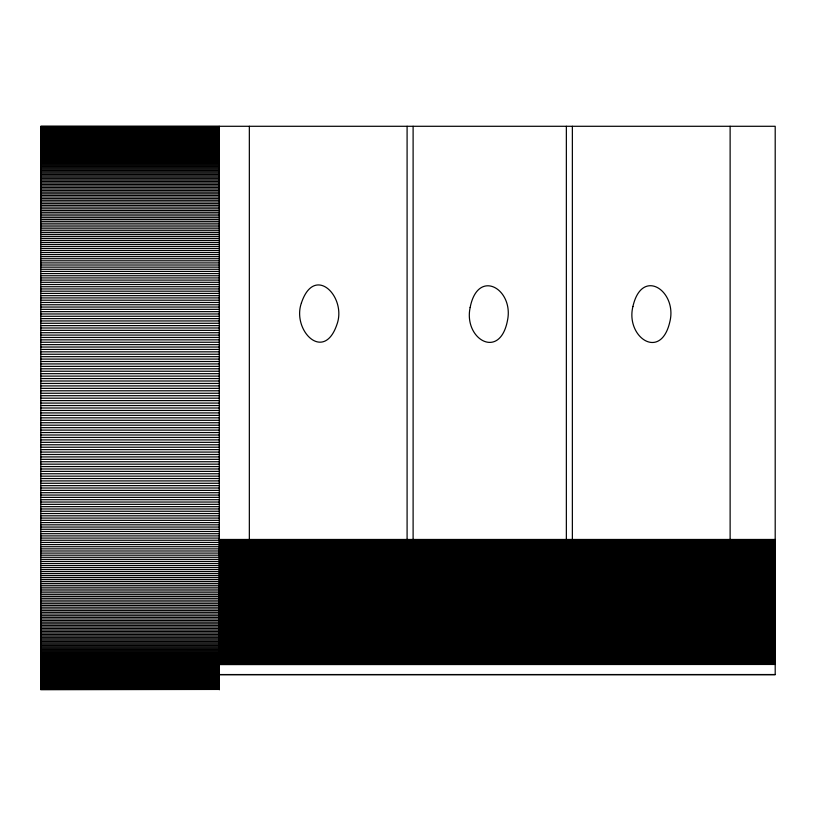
<?xml version="1.0" encoding="UTF-8"?>
<svg xmlns="http://www.w3.org/2000/svg" width="816" height="816" viewBox="0 0 816 816"><rect width="100%" height="100%" fill="white"/><g stroke="black" fill="none" stroke-linecap="round" stroke-linejoin="round"><path stroke-width="1.22" d="M775.2 674.536L219.29 674.557L219.29 689.632L219.29 126.286M219.29 674.659L775.2 674.689L775.2 126.286L40.8 126.286L40.8 689.714L219.29 689.438M40.8 126.46L219.29 126.46M40.8 126.562L219.29 126.674M40.8 126.817L219.29 126.817M40.8 126.97L219.29 126.97M40.8 127.153L219.29 127.153M40.8 127.357L219.29 127.357M40.8 127.582L219.29 127.582M40.8 127.837L219.29 127.837M40.8 128.102L219.29 128.102M40.8 128.387L219.29 128.387M40.8 128.704L219.29 128.704M40.8 129.03L219.29 129.03M40.8 129.387L219.29 129.387M40.8 129.754L219.29 129.754M40.8 130.152L219.29 130.152M40.8 130.57L219.29 130.57M40.8 131.009L219.29 131.009M40.8 131.468L219.29 131.468M40.8 131.947L219.29 131.947M40.8 132.447L219.29 132.447M40.8 132.967L219.29 132.967M40.8 133.508L219.29 133.508M40.8 134.069L219.29 134.069M40.8 134.66L219.29 134.66M40.8 135.262L219.29 135.262M40.8 135.884L219.29 135.884M40.8 136.537L219.29 136.537M40.8 137.2L219.29 137.2M40.8 137.894L219.29 137.894M40.8 138.598L219.29 138.598M40.8 139.332L219.29 139.332M40.8 140.077L219.29 140.077M40.8 140.842L219.29 140.842M40.8 141.637L219.29 141.637M40.8 142.443L219.29 142.443M40.8 143.279L219.29 143.279M40.8 144.126L219.29 144.126M40.8 145.003L219.29 145.003M40.8 145.891L219.29 145.891M40.8 146.798L219.29 146.798M40.8 147.737L219.29 147.737M40.8 148.685L219.29 148.685M40.8 149.654L219.29 149.654M40.8 150.644L219.29 150.644M40.8 151.654L219.29 151.654M40.8 152.684L219.29 152.684M40.8 153.734L219.29 153.734M40.8 154.795L219.29 154.795M40.8 155.887L219.29 155.887M40.8 156.988L219.29 156.988M40.8 158.12L219.29 158.12M40.8 159.263L219.29 159.263M40.8 160.426L219.29 160.426M40.8 161.609L219.29 161.609M40.8 162.812L219.29 162.812M40.8 164.026L219.29 164.026M40.8 165.271L219.29 165.271M40.8 166.525L219.29 166.525M40.8 167.8L219.29 167.8M40.8 169.096L219.29 169.096M40.8 170.411L219.29 170.411M40.8 171.737L219.29 171.737M40.8 173.084L219.29 173.084M40.8 174.451L219.29 174.451M40.8 175.838L219.29 175.838M40.8 177.235L219.29 177.235M40.8 178.653L219.29 178.653M40.8 180.091L219.29 180.091M40.8 181.54L219.29 181.54M40.8 183.019L219.29 183.019M40.8 184.508L219.29 184.508M40.8 186.007L219.29 186.007M40.8 187.527L219.29 187.527M40.8 189.067L219.29 189.067M40.8 190.628L219.29 190.628M40.8 192.199L219.29 192.199M40.8 193.79L219.29 193.79M40.8 195.391L219.29 195.391M40.8 197.013L219.29 197.013M40.8 198.645L219.29 198.645M40.8 200.297L219.29 200.297M40.8 201.97L219.29 201.97M40.8 203.653L219.29 203.653M40.8 205.357L219.29 205.357M40.8 207.07L219.29 207.07M40.8 208.804L219.29 208.804M40.8 210.548L219.29 210.548M40.8 212.303L219.29 212.303M40.8 214.078L219.29 214.078M40.8 215.873L219.29 215.873M40.8 217.678L219.29 217.678M40.8 219.494L219.29 219.494M40.8 221.33L219.29 221.33M40.8 223.176L219.29 223.176M40.8 225.043L219.29 225.043M40.8 226.919L219.29 226.919M40.8 228.806L219.29 228.806M40.8 230.714L219.29 230.714M40.8 232.631L219.29 232.631M40.8 234.559L219.29 234.559M40.8 236.507L219.29 236.507M40.8 238.466L219.29 238.466M40.8 240.434L219.29 240.434M40.8 242.413L219.29 242.413M40.8 244.412L219.29 244.412M40.8 246.422L219.29 246.422M40.8 248.441L219.29 248.441M40.8 250.471L219.29 250.471M40.8 252.511L219.29 252.511M40.8 254.572L219.29 254.572M40.8 256.632L219.29 256.632M40.8 258.713L219.29 258.713M40.8 260.804L219.29 260.804M40.8 262.905L219.29 262.905M40.8 265.016L219.29 265.016M40.8 267.148L219.29 267.148M40.8 269.28L219.29 269.28M40.8 271.422L219.29 271.422M40.8 273.574L219.29 273.574M40.8 275.747L219.29 275.747M40.8 277.919L219.29 277.919M40.8 280.102L219.29 280.102M40.8 282.305L219.29 282.305M40.8 284.509L219.29 284.509M40.8 286.722L219.29 286.722M40.8 288.946L219.29 288.946M40.8 291.179L219.29 291.179M40.8 293.413L219.29 293.413M40.8 295.667L219.29 295.667M40.8 297.922L219.29 297.922M40.8 300.196L219.29 300.196M40.8 302.471L219.29 302.471M40.8 304.756L219.29 304.756M40.8 307.04L219.29 307.04M40.8 309.346L219.29 309.346M40.8 311.651L219.29 311.651M40.8 313.966L219.29 313.966M40.8 316.282L219.29 316.282M40.8 318.607L219.29 318.607M40.8 320.943L219.29 320.943M40.8 323.289L219.29 323.289M40.8 325.635L219.29 325.635M40.8 327.991L219.29 327.991M40.8 330.347L219.29 330.347M40.8 332.714L219.29 332.714M40.8 335.09L219.29 335.09M40.8 337.467L219.29 337.467M40.8 339.844L219.29 339.844M40.8 342.241L219.29 342.241M40.8 344.627L219.29 344.627M40.8 347.024L219.29 347.024M40.8 349.432L219.29 349.432M40.8 351.839L219.29 351.839M40.8 354.246L219.29 354.246M40.8 356.663L219.29 356.663M40.8 359.081L219.29 359.081M40.8 361.508L219.29 361.508M40.8 363.926L219.29 363.926M40.8 366.364L219.29 366.364M40.8 368.791L219.29 368.791M40.8 371.229L219.29 371.229M40.8 373.667L219.29 373.667M40.8 376.105L219.29 376.105M40.8 378.553L219.29 378.553M40.8 381.001L219.29 381.001M40.8 383.449L219.29 383.449M40.8 385.897L219.29 385.897M40.8 388.345L219.29 388.345M40.8 390.803L219.29 390.803M40.8 393.261L219.29 393.261M40.8 395.709L219.29 395.709M40.8 398.167L219.29 398.167M40.8 400.625L219.29 400.625M40.8 403.084L219.29 403.084M40.8 405.542L219.29 405.542M40.8 408L219.29 408M40.8 410.458L219.29 410.458M40.8 412.916L219.29 412.916M40.8 415.375L219.29 415.375M40.8 417.833L219.29 417.833M40.8 420.291L219.29 420.291M40.8 422.739L219.29 422.739M40.8 425.197L219.29 425.197M40.8 427.655L219.29 427.655M40.8 430.103L219.29 430.103M40.8 432.551L219.29 432.551M40.8 434.999L219.29 434.999M40.8 437.447L219.29 437.447M40.8 439.895L219.29 439.895M40.8 442.333L219.29 442.333M40.8 444.771L219.29 444.771M40.8 447.209L219.29 447.209M40.8 449.636L219.29 449.636M40.8 452.074L219.29 452.074M40.8 454.492L219.29 454.492M40.8 456.919L219.29 456.919M40.8 459.337L219.29 459.337M40.8 461.754L219.29 461.754M40.8 464.161L219.29 464.161M40.8 466.568L219.29 466.568M40.8 468.976L219.29 468.976M40.8 471.373L219.29 471.373M40.8 473.759L219.29 473.759M40.8 476.156L219.29 476.156M40.8 478.533L219.29 478.533M40.8 480.91L219.29 480.91M40.8 483.286L219.29 483.286M40.8 485.653L219.29 485.653M40.8 488.009L219.29 488.009M40.8 490.365L219.29 490.365M40.8 492.711L219.29 492.711M40.8 495.057L219.29 495.057M40.8 497.393L219.29 497.393M40.8 499.718L219.29 499.718M40.8 502.034L219.29 502.034M40.8 504.349L219.29 504.349M40.8 506.654L219.29 506.654M40.8 508.96L219.29 508.96M40.8 511.244L219.29 511.244M40.8 513.529L219.29 513.529M40.8 515.804L219.29 515.804M40.8 518.078L219.29 518.078M40.8 520.333L219.29 520.333M40.8 522.587L219.29 522.587M40.8 524.821L219.29 524.821M40.8 527.054L219.29 527.054M40.8 529.278L219.29 529.278M40.8 531.491L219.29 531.491M40.8 533.695L219.29 533.695M40.8 535.898L219.29 535.898M40.8 538.081L219.29 538.081M219.29 539.468L775.2 539.468M219.29 539.947L775.2 539.947M40.8 540.253L219.29 540.253M219.29 540.702L775.2 540.702M219.29 541.447L775.2 541.447M219.29 542.201L775.2 542.201M40.8 542.426L219.29 542.426M219.29 542.946L775.2 542.946M219.29 543.701L775.2 543.701M219.29 544.445L775.2 544.445M40.8 544.578L219.29 544.578M219.29 545.19L775.2 545.19M219.29 545.935L775.2 545.935M40.8 546.72L775.2 546.679M219.29 547.414L775.2 547.414M219.29 548.158L775.2 548.158M40.8 548.852L775.2 548.893M219.29 549.637L775.2 549.637M219.29 550.372L775.2 550.372M40.8 550.984L219.29 550.984M219.29 551.106L775.2 551.106M219.29 551.84L775.2 551.84M219.29 552.575L775.2 552.575M40.8 553.095L219.29 553.095M219.29 553.299L775.2 553.299M219.29 554.033L775.2 554.033M219.29 554.758L775.2 554.758M40.8 555.196L219.29 555.196M219.29 555.482L775.2 555.482M219.29 556.216L775.2 556.216M219.29 556.94L775.2 556.94M40.8 557.287L219.29 557.287M219.29 557.654L775.2 557.654M219.29 558.379L775.2 558.379M219.29 559.103L775.2 559.103M40.8 559.368L219.29 559.368M219.29 559.817L775.2 559.817M219.29 560.541L775.2 560.541M219.29 561.255L775.2 561.255M40.8 561.428L219.29 561.428M219.29 561.969L775.2 561.969M219.29 562.683L775.2 562.683M219.29 563.397L775.2 563.397M40.8 563.489L219.29 563.489M219.29 564.101L775.2 564.101M219.29 564.815L775.2 564.815M40.8 565.529L775.2 565.519M219.29 566.222L775.2 566.222M219.29 566.926L775.2 566.926M40.8 567.559L775.2 567.63M219.29 568.334L775.2 568.334M219.29 569.038L775.2 569.038M40.8 569.578L219.29 569.578M219.29 569.731L775.2 569.731M219.29 570.435L775.2 570.435M219.29 571.129L775.2 571.129M40.8 571.588L219.29 571.588M219.29 571.822L775.2 571.822M219.29 572.516L775.2 572.516M219.29 573.209L775.2 573.209M40.8 573.587L219.29 573.587M219.29 573.893L775.2 573.893M219.29 574.586L775.2 574.586M219.29 575.27L775.2 575.27M40.8 575.566L219.29 575.566M219.29 575.953L775.2 575.953M219.29 576.637L775.2 576.637M219.29 577.32L775.2 577.32M40.8 577.534L219.29 577.534M219.29 578.003L775.2 578.003M219.29 578.677L775.2 578.677M219.29 579.36L775.2 579.36M40.8 579.493L219.29 579.493M219.29 580.033L775.2 580.033M219.29 580.706L775.2 580.706M40.8 581.441L775.2 581.38M219.29 582.053L775.2 582.053M219.29 582.726L775.2 582.726M40.8 583.369L775.2 583.389M219.29 584.052L775.2 584.052M219.29 584.725L775.2 584.725M40.8 585.286L219.29 585.286M219.29 585.388L775.2 585.388M219.29 586.041L775.2 586.041M219.29 586.704L775.2 586.704M40.8 587.194L219.29 587.194M219.29 587.367L775.2 587.367M219.29 588.02L775.2 588.02M219.29 588.673L775.2 588.673M40.8 589.081L219.29 589.081M219.29 589.325L775.2 589.325M219.29 589.978L775.2 589.978M219.29 590.631L775.2 590.631M40.8 590.957L219.29 590.957M219.29 591.274L775.2 591.274M219.29 591.926L775.2 591.926M219.29 592.569L775.2 592.569M40.8 592.824L219.29 592.824M219.29 593.212L775.2 593.212M219.29 593.854L775.2 593.854M219.29 594.497L775.2 594.497M40.8 594.67L219.29 594.67M219.29 595.129L775.2 595.129M219.29 595.772L775.2 595.772M775.2 596.404L40.8 596.506M219.29 597.037L775.2 597.037M219.29 597.669L775.2 597.669M40.8 598.322L775.2 598.291M219.29 598.924L775.2 598.924M219.29 599.546L775.2 599.546M40.8 600.127L775.2 600.178M219.29 600.8L775.2 600.8M219.29 601.412L775.2 601.412M40.8 601.922L219.29 601.922M219.29 602.035L775.2 602.035M219.29 602.657L775.2 602.657M219.29 603.269L775.2 603.269M40.8 603.697L219.29 603.697M219.29 603.881L775.2 603.881M219.29 604.493L775.2 604.493M219.29 605.105L775.2 605.105M40.8 605.452L219.29 605.452M219.29 605.717L775.2 605.717M219.29 606.319L775.2 606.319M219.29 606.92L775.2 606.92M40.8 607.196L219.29 607.196M219.29 607.522L775.2 607.522M219.29 608.124L775.2 608.124M219.29 608.726L775.2 608.726M40.8 608.93L219.29 608.93M219.29 609.328L775.2 609.328M219.29 609.919L775.2 609.919M219.29 610.511L775.2 610.511M40.8 610.643L219.29 610.643M219.29 611.102L775.2 611.102M219.29 611.694L775.2 611.694M40.8 612.347L775.2 612.286M219.29 612.867L775.2 612.867M219.29 613.448L775.2 613.448M40.8 614.03L775.2 614.03M219.29 614.611L775.2 614.611M219.29 615.193L775.2 615.193M40.8 615.703L775.2 615.774M219.29 616.345L775.2 616.345M219.29 616.916L775.2 616.916M40.8 617.355L775.2 617.488M219.29 618.059L775.2 618.059M219.29 618.62L775.2 618.62M40.8 618.987L219.29 618.987M219.29 619.191L775.2 619.191M219.29 619.752L775.2 619.752M219.29 620.313L775.2 620.313M40.8 620.609L219.29 620.609M219.29 620.874L775.2 620.874M219.29 621.435L775.2 621.435M219.29 621.986L775.2 621.986M40.8 622.21L219.29 622.21M219.29 622.537L775.2 622.537M219.29 623.087L775.2 623.087M219.29 623.638L775.2 623.638M40.8 623.801L219.29 623.801M219.29 624.189L775.2 624.189M219.29 624.73L775.2 624.73M219.29 625.28L775.2 625.28M40.8 625.372L219.29 625.372M219.29 625.821L775.2 625.821M219.29 626.362L775.2 626.362M40.8 626.933L775.2 626.892M219.29 627.433L775.2 627.433M219.29 627.963L775.2 627.963M40.8 628.473L775.2 628.493M219.29 629.024L775.2 629.024M219.29 629.554L775.2 629.554M40.8 629.993L775.2 630.085M219.29 630.605L775.2 630.605M219.29 631.125L775.2 631.125M40.8 631.492L219.29 631.492M219.29 631.645L775.2 631.645M219.29 632.165L775.2 632.165M219.29 632.675L775.2 632.675M40.8 632.981L219.29 632.981M219.29 633.185L775.2 633.185M219.29 633.706L775.2 633.706M219.29 634.205L775.2 634.205M40.8 634.46L219.29 634.46M219.29 634.715L775.2 634.715M219.29 635.225L775.2 635.225M219.29 635.725L775.2 635.725M40.8 635.909L219.29 635.909M219.29 636.225L775.2 636.225M219.29 636.725L775.2 636.725M219.29 637.225L775.2 637.225M40.8 637.347L219.29 637.347M219.29 637.714L775.2 637.714M219.29 638.204L775.2 638.204M219.29 638.704L775.2 638.704M40.8 638.765L219.29 638.765M219.29 639.183L775.2 639.183M219.29 639.673L775.2 639.673M40.8 640.162L775.2 640.152M219.29 640.642L775.2 640.642M219.29 641.121L775.2 641.121M40.8 641.549L775.2 641.6M219.29 642.07L775.2 642.07M219.29 642.549L775.2 642.549M40.8 642.916L219.29 642.916M219.29 643.018L775.2 643.018M219.29 643.487L775.2 643.487M219.29 643.957L775.2 643.957M40.8 644.263L219.29 644.263M219.29 644.416L775.2 644.416M219.29 644.875L775.2 644.875M219.29 645.344L775.2 645.344M40.8 645.589L219.29 645.589M219.29 645.793L775.2 645.793M219.29 646.252L775.2 646.252M219.29 646.711L775.2 646.711M40.8 646.904L219.29 646.904M219.29 647.159L775.2 647.159M219.29 647.608L775.2 647.608M219.29 648.057L775.2 648.057M40.8 648.2L219.29 648.2M219.29 648.496L775.2 648.496M219.29 648.944L775.2 648.944M219.29 649.383L775.2 649.383M40.8 649.475L219.29 649.475M219.29 649.822L775.2 649.822M219.29 650.26L775.2 650.26M40.8 650.729L775.2 650.689M219.29 651.127L775.2 651.127M219.29 651.556L775.2 651.556M40.8 651.974L775.2 651.984M219.29 652.402L775.2 652.402M219.29 652.831L775.2 652.831M40.8 653.188L219.29 653.188M219.29 653.249L775.2 653.249M219.29 653.667L775.2 653.667M219.29 654.085L775.2 654.085M40.8 654.391L219.29 654.391M219.29 654.493L775.2 654.493M219.29 654.911L775.2 654.911M219.29 655.319L775.2 655.319M40.8 655.574L219.29 655.574M219.29 655.727L775.2 655.727M219.29 656.135L775.2 656.135M219.29 656.533L775.2 656.533M40.8 656.737L219.29 656.737M219.29 656.931L775.2 656.931M219.29 657.329L775.2 657.329M219.29 657.727L775.2 657.727M40.8 657.88L219.29 657.88M219.29 658.124L775.2 658.124M219.29 658.512L775.2 658.512M219.29 658.9L775.2 658.9M40.8 659.012L219.29 659.012M219.29 659.287L775.2 659.287M219.29 659.675L775.2 659.675M40.8 660.113L775.2 660.052M219.29 660.43L775.2 660.43M219.29 660.807L775.2 660.807M775.2 661.184L40.8 661.205M219.29 661.562L775.2 661.562M219.29 661.929L775.2 661.929M40.8 662.266L775.2 662.296M219.29 662.663L775.2 662.663M219.29 663.02L775.2 663.02M40.8 663.316L775.2 663.388M219.29 663.745L775.2 663.745M219.29 664.102L775.2 664.102M40.8 664.346L219.29 664.346M219.29 664.591L775.2 664.459M40.8 665.356L219.29 665.356M40.8 666.346L219.29 666.346M40.8 667.315L219.29 667.315M40.8 668.263L219.29 668.263M40.8 669.202L219.29 669.202M40.8 670.109L219.29 670.109M40.8 670.997L219.29 670.997M40.8 671.874L219.29 671.874M40.8 672.721L219.29 672.721M40.8 673.557L219.29 673.557M40.8 674.363L219.29 674.363M40.8 675.158L219.29 675.158M40.8 675.923L219.29 675.923M40.8 676.668L219.29 676.668M40.8 677.402L219.29 677.402M40.8 678.106L219.29 678.106M40.8 678.8L219.29 678.8M40.8 679.463L219.29 679.463M40.8 680.116L219.29 680.116M40.8 680.738L219.29 680.738M40.8 681.34L219.29 681.34M40.8 681.931L219.29 681.931M40.8 682.492L219.29 682.492M40.8 683.033L219.29 683.033M40.8 683.553L219.29 683.553M40.8 684.053L219.29 684.053M40.8 684.532L219.29 684.532M40.8 684.991L219.29 684.991M40.8 685.43L219.29 685.43M40.8 685.848L219.29 685.848M40.8 686.246L219.29 686.246M40.8 686.613L219.29 686.613M40.8 686.97L219.29 686.97M40.8 687.296L219.29 687.296M40.8 687.613L219.29 687.613M40.8 687.898L219.29 687.898M40.8 688.163L219.29 688.163M40.8 688.418L219.29 688.418M40.8 688.643L219.29 688.643M40.8 688.847L219.29 688.847M40.8 689.03L219.29 689.03M40.8 689.183L219.29 689.183M40.8 689.326L219.29 689.326M730.126 126.286L730.126 539.468M572.363 126.286L572.363 539.468M566.355 126.286L566.355 539.468M413.11 126.286L413.11 539.468M407.092 126.286L407.092 539.468M249.339 126.286L249.339 539.468M470.149 307.51C463.396 338.966 499.678 360.652 507.45 320.668C514.202 289.211 477.921 267.536 470.149 307.51M632.92 306.49C625.342 336.886 660.746 361.692 669.865 321.708C677.453 291.312 642.039 266.506 632.92 306.49M301.43 302.92C291.679 330.133 323.921 363.446 337.018 324.197C346.78 296.983 314.537 263.67 301.43 302.92"/></g></svg>
